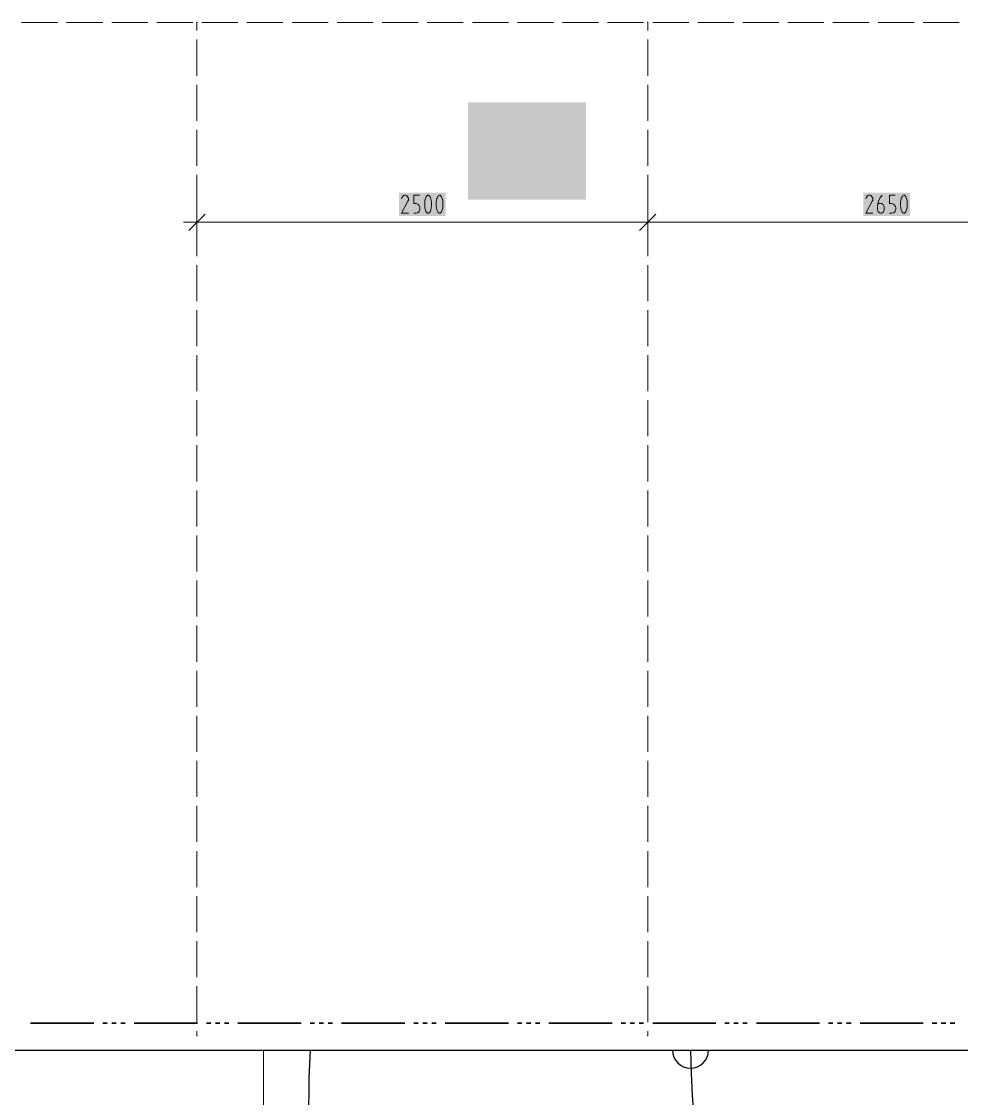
# Model space of a CAD drawing. Header units: millimetres. Extents: x 0 to 594, y 0 to 420.
# Drawn here: x 81.12 to 123.48, y 150.72 to 199.26 of the extents above; entities that cross this region are included whole.
import ezdxf

# ---------------------------------------------------------------- set-up
doc = ezdxf.new("R2010")
doc.units = ezdxf.units.MM
doc.header["$LTSCALE"] = 8
doc.layers.add('PDF_Cislovani stani', color=7, linetype='Continuous', true_color=0xffffff)
for name, color, linetype in [('PDF_Dopravni znaceni', 7, 'Continuous'), ('PDF_Koty delkove', 7, 'Continuous'), ('PDF_Obecne 0.25', 7, 'Continuous'), ('PDF_Obrubniky', 7, 'Continuous'), ('PDF_Pozarni useky', 3, 'Continuous'), ('PDF_Rampy', 7, 'Continuous')]:
    doc.layers.add(name, color=color, linetype=linetype)

msp = doc.modelspace()

# ---------------------------------------------------------------- linework, layer by layer
at = {"layer": 'PDF_Cislovani stani', "lineweight": 18, "transparency": 33554559}
msp.add_solid([(101.239, 195.621), (101.239, 191.225), (106.548, 195.621), (106.548, 191.225)], dxfattribs=at)
at = {"layer": 'PDF_Dopravni znaceni', "lineweight": 18}
for points in [[(81.117, 199.224), (82.742, 199.224)], [(83.149, 199.224), (84.774, 199.224)], [(85.18, 199.224), (86.806, 199.224)], [(87.212, 199.224), (88.837, 199.224)], [(89.02, 199.224), (89.02, 198.85)], [(89.244, 199.224), (90.869, 199.224)], [(91.275, 199.224), (92.9, 199.224)], [(93.307, 199.224), (94.932, 199.224)], [(95.338, 199.224), (96.964, 199.224)], [(97.37, 199.224), (98.995, 199.224)], [(99.402, 199.224), (101.027, 199.224)], [(101.433, 199.224), (103.058, 199.224)], [(103.465, 199.224), (105.09, 199.224)], [(105.496, 199.224), (107.122, 199.224)], [(107.528, 199.224), (109.153, 199.224)], [(109.336, 199.224), (109.336, 198.85)], [(109.56, 199.224), (111.185, 199.224)], [(111.591, 199.224), (113.216, 199.224)], [(113.623, 199.224), (115.248, 199.224)], [(115.654, 199.224), (117.28, 199.224)], [(117.686, 199.224), (119.311, 199.224)], [(119.718, 199.224), (121.343, 199.224)], [(121.749, 199.224), (123.374, 199.224)], [(89.02, 198.444), (89.02, 196.819)], [(109.336, 198.444), (109.336, 196.819)], [(89.02, 196.412), (89.02, 194.787)], [(109.336, 196.412), (109.336, 194.787)], [(89.02, 194.381), (89.02, 192.756)], [(109.336, 194.381), (109.336, 192.756)], [(89.02, 192.349), (89.02, 190.724)], [(109.336, 192.349), (109.336, 190.724)], [(89.02, 190.318), (89.02, 188.692)], [(109.336, 190.318), (109.336, 188.692)], [(89.02, 188.286), (89.02, 186.661)], [(109.336, 188.286), (109.336, 186.661)], [(89.02, 186.255), (89.02, 184.629)], [(109.336, 186.255), (109.336, 184.629)], [(89.02, 184.223), (89.02, 182.598)], [(109.336, 184.223), (109.336, 182.598)], [(89.02, 182.191), (89.02, 180.566)], [(109.336, 182.191), (109.336, 180.566)], [(89.02, 180.16), (89.02, 178.534)], [(109.336, 180.16), (109.336, 178.534)], [(89.02, 178.128), (89.02, 176.503)], [(109.336, 178.128), (109.336, 176.503)], [(89.02, 176.097), (89.02, 174.471)], [(109.336, 176.097), (109.336, 174.471)], [(89.02, 174.065), (89.02, 172.44)], [(109.336, 174.065), (109.336, 172.44)], [(89.02, 172.033), (89.02, 170.408)], [(109.336, 172.033), (109.336, 170.408)], [(89.02, 170.002), (89.02, 168.376)], [(109.336, 170.002), (109.336, 168.376)], [(89.02, 167.97), (89.02, 166.345)], [(109.336, 167.97), (109.336, 166.345)], [(89.02, 165.939), (89.02, 164.313)], [(109.336, 165.939), (109.336, 164.313)], [(89.02, 163.907), (89.02, 162.282)], [(109.336, 163.907), (109.336, 162.282)], [(89.02, 161.875), (89.02, 160.25)], [(109.336, 161.875), (109.336, 160.25)], [(89.02, 159.844), (89.02, 158.218)], [(109.336, 159.844), (109.336, 158.218)], [(89.02, 157.812), (89.02, 156.187)], [(109.336, 157.812), (109.336, 156.187)], [(89.02, 155.781), (89.02, 154.155)], [(109.336, 155.781), (109.336, 154.155)], [(89.02, 153.749), (89.02, 153.554)], [(109.336, 153.749), (109.336, 153.554)]]:
    msp.add_lwpolyline(points, dxfattribs=at)
at = {"layer": 'PDF_Dopravni znaceni', "lineweight": 18, "transparency": 33554559}
for points in [[(88.984, 199.224), (89.02, 199.261), (89.02, 199.188), (89.057, 199.224)], [(89.02, 199.261), (89.057, 199.224), (88.984, 199.224), (89.02, 199.188)], [(88.984, 199.224), (89.02, 199.261), (89.02, 199.188), (89.057, 199.224)], [(109.336, 199.261), (109.373, 199.224), (109.3, 199.224), (109.336, 199.188)], [(89.02, 153.59), (89.057, 153.554), (88.984, 153.554), (89.02, 153.517)], [(109.336, 153.59), (109.373, 153.554), (109.3, 153.554), (109.336, 153.517)]]:
    msp.add_solid(points, dxfattribs=at)
at = {"layer": 'PDF_Koty delkove', "lineweight": 18}
for points in [[(98.464, 191.421), (98.42, 191.434), (98.377, 191.434), (98.334, 191.421), (98.301, 191.393), (98.269, 191.352), (98.247, 191.272)], [(98.55, 190.621), (98.247, 190.621), (98.529, 191.163), (98.55, 191.217), (98.55, 191.299), (98.529, 191.352), (98.496, 191.393), (98.464, 191.421)], [(99.049, 191.434), (98.789, 191.434), (98.789, 191.055), (98.897, 191.055), (98.973, 191.027), (99.016, 190.987), (99.059, 190.919), (99.07, 190.866), (99.07, 190.811), (99.059, 190.757), (99.038, 190.703), (99.005, 190.662), (98.962, 190.635), (98.897, 190.621), (98.789, 190.621)], [(99.98, 191.434), (99.938, 191.434), (99.915, 191.421), (99.873, 191.366), (99.84, 191.285), (99.818, 191.19), (99.807, 191.109), (99.807, 190.947), (99.818, 190.866), (99.84, 190.77), (99.873, 190.689), (99.915, 190.635), (99.938, 190.621), (99.98, 190.621), (100.003, 190.635), (100.045, 190.689), (100.078, 190.77), (100.099, 190.866), (100.11, 190.947)], [(100.11, 190.947), (100.11, 191.109), (100.099, 191.19), (100.078, 191.285), (100.045, 191.366), (100.003, 191.421), (99.98, 191.434)], [(119.476, 190.621), (119.172, 190.621), (119.454, 191.163), (119.476, 191.217), (119.476, 191.299), (119.454, 191.352), (119.422, 191.393), (119.389, 191.421), (119.346, 191.434), (119.303, 191.434), (119.259, 191.421), (119.227, 191.393), (119.194, 191.352), (119.172, 191.272)], [(119.714, 191.055), (119.866, 191.055), (119.909, 191.041), (119.942, 191.014), (119.963, 190.987), (119.985, 190.947), (119.996, 190.892), (119.996, 190.784), (119.985, 190.73), (119.963, 190.689), (119.942, 190.662), (119.909, 190.635), (119.866, 190.621), (119.823, 190.621), (119.779, 190.635), (119.747, 190.662), (119.725, 190.689), (119.703, 190.73), (119.692, 190.784), (119.692, 190.974), (119.736, 191.163), (119.801, 191.299), (119.909, 191.434)], [(120.494, 191.434), (120.234, 191.434), (120.234, 191.055), (120.343, 191.055), (120.418, 191.027), (120.462, 190.987), (120.505, 190.919), (120.516, 190.866), (120.516, 190.811), (120.505, 190.757), (120.483, 190.703), (120.451, 190.662), (120.408, 190.635), (120.343, 190.621), (120.234, 190.621)], [(89.02, 189.605), (89.02, 190.215), (89.02, 190.824)], [(109.336, 189.605), (109.336, 190.215), (109.336, 190.824)], [(88.655, 189.849), (89.386, 190.58)], [(108.971, 189.849), (109.702, 190.58)], [(89.02, 190.215), (88.411, 190.215)], [(89.02, 190.215), (109.336, 190.215), (130.871, 190.215), (156.469, 190.215), (181.052, 190.215), (183.083, 190.215), (207.666, 190.215), (233.264, 190.215), (258.862, 190.215), (284.46, 190.215), (285.679, 190.215), (305.182, 190.215), (314.934, 190.215), (334.437, 190.215), (336.863, 190.215), (338.895, 190.215), (385.633, 190.215)]]:
    msp.add_lwpolyline(points, dxfattribs=at)
for points in [[(99.59, 190.947), (99.59, 191.109), (99.579, 191.19), (99.558, 191.285), (99.525, 191.366), (99.482, 191.421), (99.46, 191.434), (99.417, 191.434), (99.395, 191.421), (99.352, 191.366), (99.32, 191.285), (99.298, 191.19), (99.287, 191.109), (99.287, 190.947), (99.298, 190.866), (99.32, 190.77), (99.352, 190.689), (99.395, 190.635), (99.417, 190.621), (99.46, 190.621), (99.482, 190.635), (99.525, 190.689), (99.558, 190.77), (99.579, 190.866)], [(121.036, 190.947), (121.036, 191.109), (121.025, 191.19), (121.003, 191.285), (120.971, 191.366), (120.928, 191.421), (120.906, 191.434), (120.863, 191.434), (120.841, 191.421), (120.798, 191.366), (120.765, 191.285), (120.743, 191.19), (120.732, 191.109), (120.732, 190.947), (120.743, 190.866), (120.765, 190.77), (120.798, 190.689), (120.841, 190.635), (120.863, 190.621), (120.906, 190.621), (120.928, 190.635), (120.971, 190.689), (121.003, 190.77), (121.025, 190.866)]]:
    msp.add_lwpolyline(points, close=True, dxfattribs=at)
at = {"layer": 'PDF_Koty delkove', "color": 7, "lineweight": 18, "true_color": 0xffffff, "transparency": 33554559}
for points in [[(98.125, 190.499), (100.232, 190.499), (98.125, 191.555), (100.232, 191.555)], [(119.05, 190.499), (121.158, 190.499), (119.05, 191.555), (121.158, 191.555)]]:
    msp.add_solid(points, dxfattribs=at)
at = {"layer": 'PDF_Obecne 0.25', "lineweight": 25}
msp.add_lwpolyline([(78.7, 152.904), (336.875, 152.904)], dxfattribs=at)
at = {"layer": 'PDF_Obrubniky', "lineweight": 18}
msp.add_lwpolyline([(92.021, 152.904), (92.021, 150.269, 0.409637), (144.229, 97.238), (338.907, 97.238), (338.907, 95.206), (292.708, 95.206)], format="xyb", dxfattribs=at)
at = {"layer": 'PDF_Pozarni useky', "lineweight": 35}
for points in [[(81.524, 154.117), (84.368, 154.117)], [(84.774, 154.117), (84.977, 154.117)], [(85.18, 154.117), (85.384, 154.117)], [(85.587, 154.117), (85.79, 154.117)], [(86.196, 154.117), (89.04, 154.117)], [(89.447, 154.117), (89.65, 154.117)], [(89.853, 154.117), (90.056, 154.117)], [(90.259, 154.117), (90.463, 154.117)], [(90.869, 154.117), (93.713, 154.117)], [(94.119, 154.117), (94.323, 154.117)], [(94.526, 154.117), (94.729, 154.117)], [(94.932, 154.117), (95.135, 154.117)], [(95.542, 154.117), (98.386, 154.117)], [(98.792, 154.117), (98.995, 154.117)], [(99.198, 154.117), (99.402, 154.117)], [(99.605, 154.117), (99.808, 154.117)], [(100.214, 154.117), (103.058, 154.117)], [(103.465, 154.117), (103.668, 154.117)], [(103.871, 154.117), (104.074, 154.117)], [(104.277, 154.117), (104.481, 154.117)], [(104.887, 154.117), (107.731, 154.117)], [(108.137, 154.117), (108.341, 154.117)], [(108.544, 154.117), (108.747, 154.117)], [(108.95, 154.117), (109.153, 154.117)], [(109.56, 154.117), (112.404, 154.117)], [(112.81, 154.117), (113.013, 154.117)], [(113.216, 154.117), (113.42, 154.117)], [(113.623, 154.117), (113.826, 154.117)], [(114.232, 154.117), (117.076, 154.117)], [(117.483, 154.117), (117.686, 154.117)], [(117.889, 154.117), (118.092, 154.117)], [(118.295, 154.117), (118.499, 154.117)], [(118.905, 154.117), (121.749, 154.117)], [(122.155, 154.117), (122.359, 154.117)], [(122.562, 154.117), (122.765, 154.117)], [(122.968, 154.117), (123.171, 154.117)]]:
    msp.add_lwpolyline(points, dxfattribs=at)
at = {"layer": 'PDF_Rampy', "lineweight": 25}
msp.add_lwpolyline([(94.121, 152.904, 0.414214), (142.424, 99.331, 0.016918), (145.873, 99.27), (336.875, 99.27, -0.414219), (338.907, 97.238)], format="xyb", dxfattribs=at)
for centre, radius, start, end in [((111.268, 152.904), 0.813, 180.0005, 359.999), ((151.153, 153.368), 39.888, 180.6676, 270.6676)]:
    msp.add_arc(centre, radius, start, end, dxfattribs=at)

doc.saveas('drawing.dxf')
